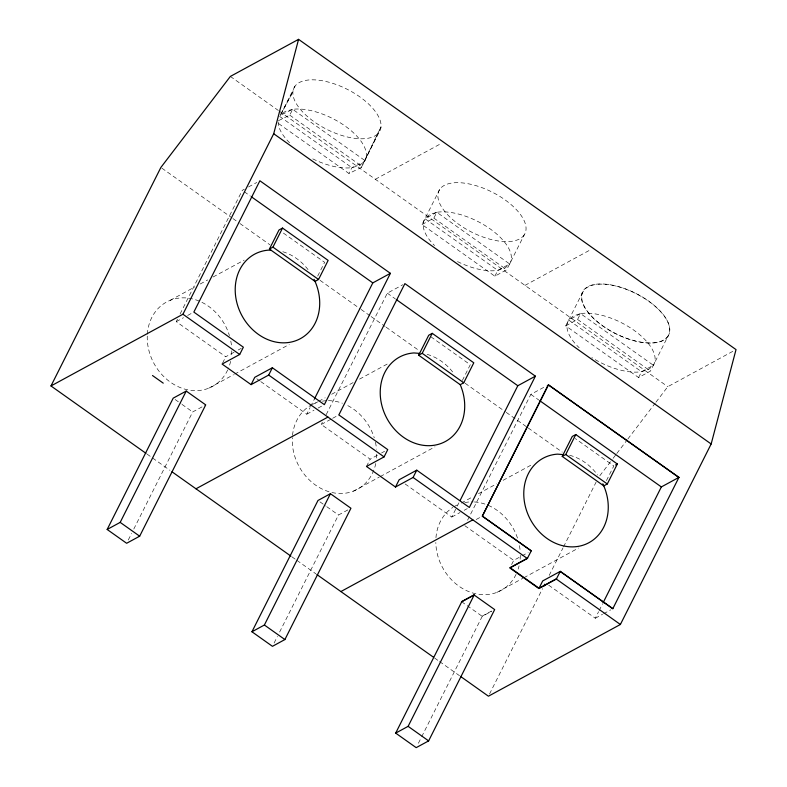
<?xml version="1.0" encoding="UTF-8"?>
<svg xmlns="http://www.w3.org/2000/svg" width="787" height="787" viewBox="0 0 787 787"><rect width="100%" height="100%" fill="white"/><g stroke="black" fill="none" stroke-linecap="round" stroke-linejoin="round"><path stroke-width="0.59" stroke-dasharray="3.94 2.95" d="M278.677 123.648L348.966 173.494L361.331 167.444L381.006 126.904L364.273 161.61L359.344 165.555L351.897 167.661A48.046 22.479 26.7 0 1 310.796 157.862M234.044 352.261L225.761 356.757L176.258 321.647L177.911 318.361M180.105 313.983L242.298 190.336L244.364 189.214M294.977 86.186L280.31 115.374L292.675 109.314A48.046 22.479 26.7 0 1 345.159 126.058A48.046 22.479 26.7 0 1 364.942 160.568L364.273 161.61L351.897 167.661L348.966 173.494M278.401 120.696L289.744 115.148L292.675 109.314L364.942 160.568M128.291 540L131.596 533.429M133.79 529.051L192.677 411.965L205.712 404.882M222.623 363.014L225.761 356.757M361.331 167.444L378.95 132.432A48.046 22.479 26.7 0 0 327.658 81.897A48.046 22.479 26.7 0 0 304.294 113.594A48.046 22.479 26.7 0 0 378.95 132.432M317.692 276.089L324.618 262.317L281.982 232.086M260.763 381.587L306.763 414.208L310.058 407.636M310.609 406.545L314.466 398.881M377.396 455.23L370.156 459.165L321.263 424.488L322.355 422.294M326.212 414.641L387.302 293.177L402.826 284.737M524.299 234.762A48.046 22.479 26.7 0 1 450.115 217.232A48.046 22.479 26.7 0 1 471.482 184.453A48.046 22.479 26.7 0 1 524.299 234.762L506.69 269.774L494.856 276.207L422.019 224.551L439.628 189.539M422.019 224.551L433.863 218.117L436.795 212.283A48.046 22.479 26.7 0 1 490.163 228.899A48.046 22.479 26.7 0 1 509.632 263.94L504.988 268.072L497.787 270.374A48.046 22.479 26.7 0 1 454.955 260.261M274.102 643.038L277.408 636.476M279.601 632.099L338.489 515.013L347.824 509.937M366.486 466.455L370.156 459.165M494.856 276.207L497.787 270.374L509.632 263.94L436.795 212.283L429.594 214.595L424.96 218.717A48.046 22.479 26.7 0 0 434.572 245.574M462.343 380.485L470.272 364.725L429.702 335.951M405.108 483.956L451.768 517.039L456.716 507.192M457.267 506.1L458.919 502.814M467.567 520.217L530.851 394.376L546.375 385.935M668.045 336.088A48.046 22.479 26.7 0 1 593.86 318.568A48.046 22.479 26.7 0 1 615.168 285.878A48.046 22.479 26.7 0 1 667.996 336.187A48.046 22.479 26.7 0 1 593.801 318.666A48.046 22.479 26.7 0 1 615.218 285.779A48.046 22.479 26.7 0 1 668.045 336.088L650.426 371.1L638.591 377.544L565.755 325.887L583.374 290.865M565.755 325.887L577.599 319.453L580.531 313.61A48.046 22.479 26.7 0 1 633.899 330.225A48.046 22.479 26.7 0 1 653.367 365.266L648.734 369.398L641.523 371.7A48.046 22.479 26.7 0 1 591.834 357.573M418.389 743.272L421.143 737.803M421.694 736.711L482.234 616.339L491.56 611.263M511.609 564.535L513.704 560.364L520.945 556.429M638.591 377.544L641.523 371.7L653.367 365.266L580.531 313.61L573.329 315.921L568.696 320.053A48.046 22.479 26.7 0 0 579.183 347.746M489.534 694.006L542.548 588.597M549.178 575.425L562.98 547.968M563.531 546.876L596.113 482.087M606.423 480.631L613.821 465.924L575.238 438.556M548.657 585.154L595.316 618.238L598.612 611.676M599.163 610.584L602.468 604.013M599.802 475.761L612.365 459.303M613.112 458.329L616.064 454.463M616.801 453.489L627.15 439.933M627.888 438.969L655.237 403.141M655.974 402.167L667.799 386.673L733.887 350.756M248.505 186.962L256.788 182.466M375.36 179.269L441.448 143.352M170.149 300.339L194.822 286.93M200.183 284.018L207.699 279.936M213.061 277.014L244.167 260.113M176.258 321.647L183.499 317.712M187.64 315.459L192.815 312.646M436.795 212.283L424.96 218.717L497.787 270.374M238.186 350.008L241.284 348.326M208.84 388.148L233.523 374.74M234.595 374.159L289.301 344.421M524.978 285.386L591.067 249.469M315.548 403.023L317.692 401.862M318.765 401.281L325.198 397.779M331.642 394.277L353.097 382.62M359.531 379.118L388.493 363.378M306.763 414.208L314.003 410.263M318.145 408.02L323.319 405.207M321.263 424.488L331.612 418.861M332.645 418.3L338.853 414.926M580.531 313.61L568.696 320.053L641.523 371.7M381.538 452.978L384.636 451.285M353.452 491.147L379.206 477.148M380.278 476.568L434.985 446.829M461.241 503.06L471.974 497.227M478.407 493.724L496.646 483.818M503.08 480.316L533.114 463.996M451.768 517.039L460.041 512.544M464.182 510.291L467.291 508.609M476.194 519.499L481.369 516.685M521.988 555.858L528.195 552.484M497.01 592.345L522.755 578.347M523.827 577.766L578.534 548.027M482.047 616.211L492.416 610.574M595.316 618.238L602.557 614.303M603.59 613.742L610.84 609.807M292.675 109.314L285.228 111.42L280.31 115.374L292.921 91.715L279.631 116.407L351.897 167.661M289.744 115.148L362.01 166.411M577.599 319.453L650.426 371.1M433.863 218.117L506.69 269.774M230.355 76.428L278.352 110.475M279.355 111.183L667.799 386.673M530.851 394.376L538.82 400.022M244.295 191.753L250.266 195.993M387.302 293.177L395.271 298.824M161.876 168.162L231.949 217.851M232.952 218.57L238.953 222.829M239.956 223.538L269.99 244.836M320.043 280.329L360.082 308.73M361.085 309.439L370.087 315.833M371.09 316.541L385.109 326.477M386.112 327.185L419.146 350.618M465.186 383.279L505.234 411.67M506.228 412.378L527.251 427.292M528.254 428L562.292 452.141M464.812 525.686L513.704 560.364M256.769 378.744L259.769 380.878M461.536 601.662L482.234 616.339M319.935 501.85L325.798 506.002M326.772 506.7L338.489 515.013M175.147 399.53L180.99 403.682M181.964 404.37L192.677 411.965M146.982 454.04L169.982 470.351M291.918 556.832L295.912 559.665M296.915 560.374L315.902 573.841M434.591 658.021L438.585 660.854M439.579 661.562L459.519 675.699M289.616 142.781A48.046 22.479 26.7 0 1 278.195 121.936M373.864 470.055A48.046 40.383 61.5 0 1 325.474 490.508A48.046 40.383 61.5 0 1 292.321 437.69M292.508 435.339A48.046 40.383 61.5 0 1 311.288 405.02M312.331 404.459A48.046 40.383 61.5 0 1 317.761 402.255M322.404 401.163A48.046 40.383 61.5 0 1 325.966 400.75M328.376 400.672A48.046 40.383 61.5 0 1 342.453 403.249M347.805 405.62A48.046 40.383 61.5 0 1 374.248 437.828M375.429 442.215A48.046 40.383 61.5 0 1 376.55 449.249M376.757 454.109A48.046 40.383 61.5 0 1 376.501 458.841M375.773 463.484A48.046 40.383 61.5 0 1 374.602 467.931M427.125 354.376A48.046 40.383 61.5 0 1 454.04 373.786M282.789 251.722A48.046 40.383 61.5 0 1 308.061 269.636M227.709 369.92A48.046 40.383 61.5 0 1 179.279 387.174A48.046 40.383 61.5 0 1 147.287 335.321M147.356 334.141A48.046 40.383 61.5 0 1 184.04 297.84A48.046 40.383 61.5 0 1 229.43 335.606M230.788 341.076A48.046 40.383 61.5 0 1 231.496 345.926M231.752 350.786A48.046 40.383 61.5 0 1 231.417 356.708M230.621 361.331A48.046 40.383 61.5 0 1 228.171 368.896M569.581 455.28A48.046 40.383 61.5 0 1 597.589 474.984M516.075 574.362A48.046 40.383 61.5 0 1 469.013 591.696A48.046 40.383 61.5 0 1 435.811 542.469M435.949 537.708A48.046 40.383 61.5 0 1 452.82 507.428M453.824 506.808A48.046 40.383 61.5 0 1 459.096 504.221M464.773 502.578A48.046 40.383 61.5 0 1 473.144 501.89M474.374 501.949A48.046 40.383 61.5 0 1 487.094 504.87M488.176 505.313A48.046 40.383 61.5 0 1 517.797 539.026M519.43 545.598A48.046 40.383 61.5 0 1 520.099 550.447M520.305 555.307A48.046 40.383 61.5 0 1 519.912 561.21M519.076 565.814A48.046 40.383 61.5 0 1 518.161 569.129"/><path stroke-width="1.18" d="M145.979 453.332L50.978 385.955L182.928 314.239L273.709 133.741L298.568 39.35L736.022 349.595L711.163 443.986L620.382 624.484L488.432 696.2L460.513 676.407M50.978 385.955L160.873 167.454L230.355 76.428L298.568 39.35M107.16 529.464L173.199 398.153L186.234 391.07L205.712 404.882L139.673 536.193L126.638 543.276L107.16 529.464L120.185 522.381L186.234 391.07M269.42 249.046L279.011 229.971L282.533 228.063L328.14 260.408L318.548 279.474L315.026 281.392L269.42 249.046L272.941 247.128L282.533 228.063M239.691 354.494L243.36 347.195L193.848 312.085L259.887 180.774L390.391 273.335L324.352 404.646L272.361 367.765L254.762 377.327L251.092 384.627L222.091 364.056L239.691 354.494L182.928 314.239M251.092 384.627L268.692 375.065L272.361 367.765M314.466 398.881L372.802 282.897L390.391 273.335M251.948 631.774L317.987 500.463L330.432 493.705L350.933 508.245L284.894 639.556L272.45 646.324L251.948 631.774L264.383 625.016L330.432 493.705M460.228 384.686L418.674 355.212L428.718 335.252L432.23 333.334L473.794 362.807L463.75 382.777L460.228 384.686A48.046 40.383 61.5 0 1 438.054 444.439A48.046 40.383 61.5 0 1 381.99 405.984A48.046 40.383 61.5 0 1 413.932 352.94L419.589 353.393M418.674 355.212L422.196 353.304L432.23 333.334M384.076 456.893L387.745 449.603L338.853 414.926L404.892 283.615L535.396 376.166L469.357 507.477L416.746 470.173L399.157 479.736L395.487 487.025L366.486 466.455L384.076 456.893L268.692 375.065M395.487 487.025L413.077 477.463L416.746 470.173M460.021 500.63L517.807 385.728L535.396 376.166M395.684 733.11L461.723 601.799L474.168 595.031L494.669 609.581L428.63 740.892L416.185 747.65L395.684 733.11L408.119 726.342L474.168 595.031M562.223 456.411L572.267 436.451L575.789 434.532L617.342 464.005L607.298 483.975L603.786 485.884L562.223 456.411L565.745 454.502L575.789 434.532M612.906 608.676L560.295 571.372L556.33 579.065L538.869 588.558L509.868 567.988L527.329 558.495L531.294 550.802L482.401 516.124L548.45 384.813L678.955 477.365L612.778 608.754L560.167 571.441M527.624 558.091L510.035 567.653L539.036 588.223L542.705 580.934L560.295 571.372M543.65 586.404L544.761 584.21M603.019 602.921L661.355 486.927L678.955 477.365M195.983 488.796L327.933 417.08M340.879 591.558L472.83 519.843M615.582 464.96L617.342 464.005M461.536 601.662L473.981 594.903M539.036 588.223L556.625 578.661M271.22 250.315L268.495 250.128A48.046 40.383 61.5 0 0 237.31 304.353A48.046 40.383 61.5 0 0 294.692 341.105A48.046 40.383 61.5 0 0 314.072 279.326M563.138 454.591L557.481 454.138A48.046 40.383 61.5 0 0 525.736 507.91A48.046 40.383 61.5 0 0 582.842 545.273A48.046 40.383 61.5 0 0 602.842 483.818M273.709 133.741L711.163 443.986M678.817 477.443L548.313 384.882L482.274 516.193L531.166 550.87M539.823 400.731L661.355 486.927M251.26 196.691L372.802 282.897M396.264 299.532L517.807 385.728M565.745 454.502L607.298 483.975M272.941 247.128L318.548 279.474M422.196 353.304L463.75 382.777M413.077 477.463L527.329 558.495M556.33 579.065L620.382 624.484M152.501 375.527L163.243 383.151M171.979 471.777L290.915 556.124M316.895 574.549L433.598 657.312M408.119 726.342L428.63 740.892M120.185 522.381L139.673 536.193M264.383 625.016L284.894 639.556"/></g></svg>
